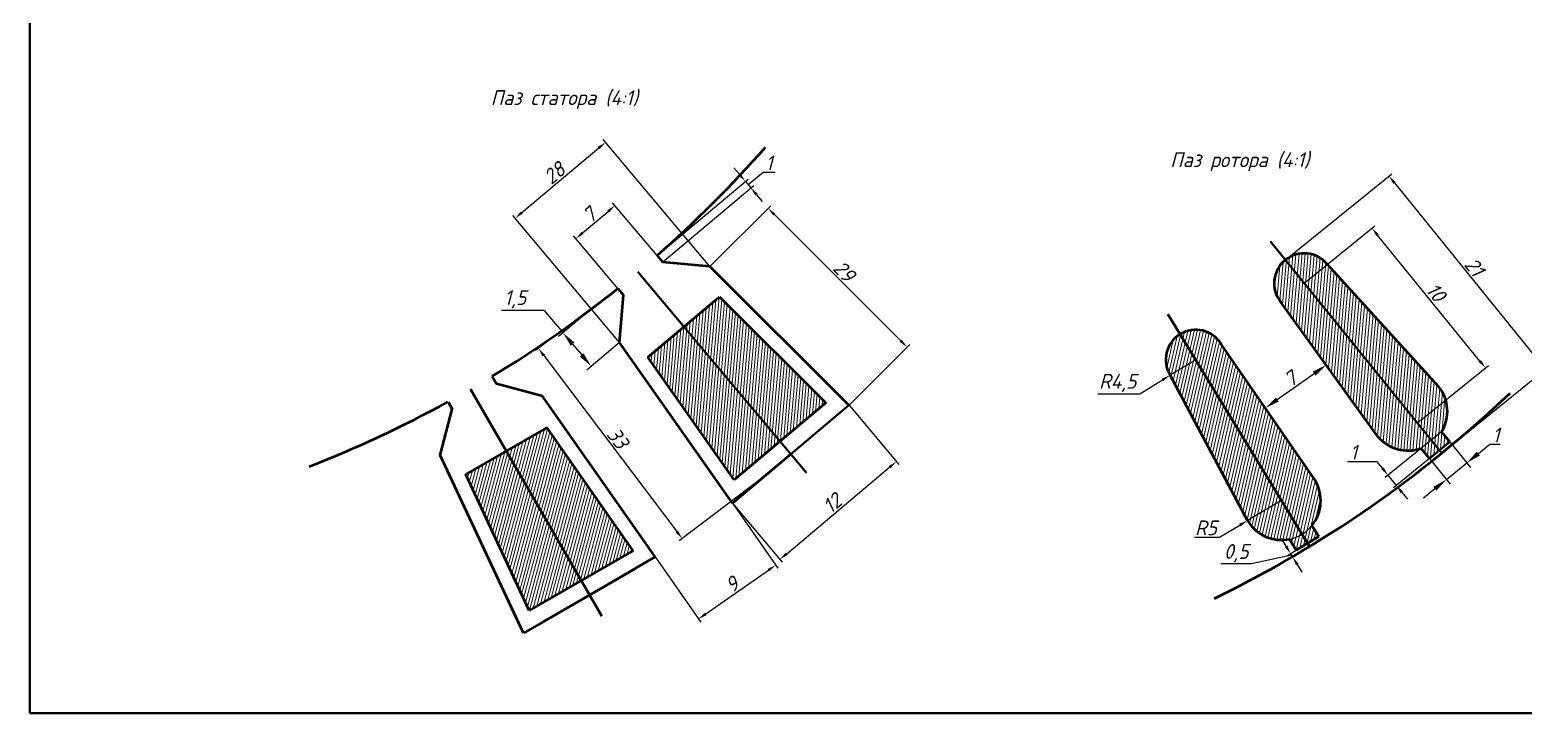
# Paper-space layout 'Лист1' of a CAD drawing. Header units: millimetres. Extents: x 20 to 836, y 1 to 589.
# Drawn here: x 20 to 525, y 5 to 236 of the extents above; entities that cross this region are included whole.
import ezdxf

# ---------------------------------------------------------------- set-up
doc = ezdxf.new("R2010")
doc.units = ezdxf.units.MM
doc.styles.add('GOST', font='isocp3.shx', dxfattribs={"oblique": 15})
doc.styles.add('ЕСКД', font='GOST Common.ttf', dxfattribs={"oblique": 15})
doc.dimstyles.new('GOST', dxfattribs={"dimscale": 0, "dimtxt": 3, "dimasz": 3, "dimexe": 1.25, "dimexo": 0, "dimtad": 1, "dimtoh": 1, "dimdec": 3, "dimdsep": 46, "dimtxsty": 'GOST', "dimcen": 5, "dimadec": 3, "dimazin": 2, "dimtfac": 1, "dimtdec": 4, "dimtmove": 1, "dimatfit": 3, "dimfxl": 1, "dimtolj": 1, "dimtzin": 0, "dimarcsym": 0})
doc.dimstyles.new('ЕСКД', dxfattribs={"dimtxt": 5, "dimasz": 5, "dimexe": 2, "dimexo": 0, "dimtad": 1, "dimtoh": 1, "dimdec": 0, "dimtxsty": 'ЕСКД', "dimcen": 5, "dimadec": 0, "dimazin": 0, "dimtfac": 1, "dimtdec": 0, "dimtmove": 0, "dimatfit": 3, "dimfxl": 1, "dimlwd": 30, "dimlwe": 30, "dimarcsym": 0})

# ---------------------------------------------------------------- blocks, each defined once
blk = doc.blocks.new('*D28')
at = {"color": 0, "lineweight": -2, "transparency": 16777216}
for p, q in [((231.79, 159.62), (216.74, 177.43)), ((206.65, 167.27), (215.26, 174.54)), ((218.6, 148.48), (203.55, 166.28))]:
    blk.add_line(p, q, dxfattribs=at)
at = {"color": 0, "transparency": 16777216}
for points in [[(214.94, 174.92), (215.58, 174.16), (217.55, 176.47)], [(206.33, 167.65), (206.97, 166.88), (204.36, 165.33)]]:
    blk.add_solid(points, dxfattribs=at)
at = {"layer": 'Defpoints', "color": 0, "transparency": 16777216}
for p in [(217.55, 176.47), (231.79, 159.62), (218.6, 148.48)]:
    blk.add_point(p, dxfattribs=at)
at = {"color": 0, "lineweight": 25, "transparency": 16777216, "insert": (208.94, 173.29), "char_height": 3, "attachment_point": 5, "rotation": 40.1929, "style": 'ЕСКД'}
blk.add_mtext('\\A1;{\\H1.6667x;7}', dxfattribs=at)
blk = doc.blocks.new('*D29')
at = {"color": 0, "lineweight": -2, "transparency": 16777216}
for p, q in [((257.28, 75.97), (272.61, 53.99)), ((231.19, 57.76), (246.53, 35.78)), ((248.27, 38.53), (269.44, 53.29))]:
    blk.add_line(p, q, dxfattribs=at)
at = {"color": 0, "transparency": 16777216}
for points in [[(269.15, 53.7), (269.72, 52.88), (271.9, 55.01)], [(247.99, 38.94), (248.56, 38.12), (245.81, 36.81)]]:
    blk.add_solid(points, dxfattribs=at)
at = {"layer": 'Defpoints', "color": 0, "transparency": 16777216}
for p in [(257.28, 75.97), (231.19, 57.76), (271.9, 55.01)]:
    blk.add_point(p, dxfattribs=at)
at = {"color": 0, "lineweight": 25, "transparency": 16777216, "insert": (257.07, 48.47), "char_height": 3, "attachment_point": 5, "rotation": 34.9078, "style": 'ЕСКД'}
blk.add_mtext('\\A1;{\\H1.6667x;9}', dxfattribs=at)
blk = doc.blocks.new('*D30')
at = {"color": 0, "lineweight": -2, "transparency": 16777216}
for p, q in [((259.7, 186.96), (257.77, 189.26)), ((262.56, 183.57), (267.58, 187.79)), ((267.58, 187.79), (271.67, 187.79)), ((231.81, 159.59), (262.59, 185.47)), ((233.66, 157.39), (264.44, 183.27)), ((261.63, 184.67), (263.48, 182.47)), ((261.63, 184.67), (263.48, 182.47)), ((265.41, 180.17), (267.34, 177.88))]:
    blk.add_line(p, q, dxfattribs=at)
at = {"color": 0, "transparency": 16777216}
for points in [[(260.08, 187.29), (259.32, 186.64), (261.63, 184.67)], [(265.79, 180.5), (265.03, 179.85), (263.48, 182.47)]]:
    blk.add_solid(points, dxfattribs=at)
at = {"layer": 'Defpoints', "color": 0, "transparency": 16777216}
for p in [(263.48, 182.47), (231.81, 159.59), (233.66, 157.39)]:
    blk.add_point(p, dxfattribs=at)
at = {"color": 0, "lineweight": 25, "transparency": 16777216, "insert": (269.62, 190.92), "char_height": 3, "attachment_point": 5, "style": 'ЕСКД'}
blk.add_mtext('\\A1;{\\H1.6667x;1}', dxfattribs=at)
blk = doc.blocks.new('*D31')
at = {"color": 0, "lineweight": -2, "transparency": 16777216}
for p, q in [((413.71, 124.41), (405.07, 119.16)), ((394.81, 112.92), (402.5, 117.6)), ((380.6, 112.92), (394.81, 112.92))]:
    blk.add_line(p, q, dxfattribs=at)
at = {"color": 0, "transparency": 16777216}
blk.add_solid([(402.24, 118.02), (402.76, 117.17), (405.07, 119.16)], dxfattribs=at)
at = {"layer": 'Defpoints', "color": 0, "transparency": 16777216}
for p in [(413.71, 124.41), (405.07, 119.16)]:
    blk.add_point(p, dxfattribs=at)
at = {"color": 0, "lineweight": 25, "transparency": 16777216, "insert": (387.39, 116.55), "char_height": 3, "attachment_point": 5, "style": 'ЕСКД'}
blk.add_mtext('\\A1;{\\H1.6667x;R4,5}', dxfattribs=at)
blk = doc.blocks.new('*D32')
at = {"color": 0, "lineweight": -2, "transparency": 16777216}
for p, q in [((442.65, 76.79), (431.21, 70.06)), ((421.73, 64.48), (428.62, 68.54)), ((413.26, 64.48), (421.73, 64.48))]:
    blk.add_line(p, q, dxfattribs=at)
blk.add_arc((442.65, 76.79), 13.28, 205.0651, 320.8401, dxfattribs=at)
at = {"color": 0, "transparency": 16777216}
blk.add_solid([(428.37, 68.97), (428.88, 68.11), (431.21, 70.06)], dxfattribs=at)
at = {"layer": 'Defpoints', "color": 0, "transparency": 16777216}
for p in [(442.65, 76.79), (431.21, 70.06)]:
    blk.add_point(p, dxfattribs=at)
at = {"color": 0, "lineweight": 25, "transparency": 16777216, "insert": (417.18, 67.61), "char_height": 3, "attachment_point": 5, "style": 'ЕСКД'}
blk.add_mtext('\\A1;{\\H1.6667x;R5}', dxfattribs=at)
blk = doc.blocks.new('*D33')
at = {"color": 0, "lineweight": -2, "transparency": 16777216}
for p, q in [((444, 158.16), (479.93, 187.26)), ((480.85, 184.14), (529.94, 123.53)), ((496.87, 92.88), (532.8, 121.98))]:
    blk.add_line(p, q, dxfattribs=at)
at = {"color": 0, "transparency": 16777216}
for points in [[(481.24, 184.45), (480.46, 183.82), (478.96, 186.47)], [(530.33, 123.84), (529.55, 123.21), (531.83, 121.19)]]:
    blk.add_solid(points, dxfattribs=at)
at = {"layer": 'Defpoints', "color": 0, "transparency": 16777216}
for p in [(444, 158.16), (531.83, 121.19), (496.87, 92.88)]:
    blk.add_point(p, dxfattribs=at)
at = {"color": 0, "lineweight": 25, "transparency": 16777216, "insert": (507.82, 155.8), "char_height": 3, "attachment_point": 5, "rotation": 309.0054, "style": 'ЕСКД'}
blk.add_mtext('\\A1;{\\H1.6667x;21}', dxfattribs=at)
blk = doc.blocks.new('*D34')
at = {"color": 0, "lineweight": -2, "transparency": 16777216}
for p, q in [((496.76, 100.07), (477.67, 84.61)), ((499.54, 96.63), (480.45, 81.18)), ((464.96, 90.06), (474.86, 90.06)), ((476.75, 87.73), (474.86, 90.06)), ((478.64, 85.39), (481.42, 81.96)), ((483.31, 79.63), (485.19, 77.3))]:
    blk.add_line(p, q, dxfattribs=at)
at = {"color": 0, "transparency": 16777216}
for points in [[(477.14, 88.04), (476.36, 87.41), (478.64, 85.39)], [(483.7, 79.95), (482.92, 79.32), (481.42, 81.96)]]:
    blk.add_solid(points, dxfattribs=at)
at = {"layer": 'Defpoints', "color": 0, "transparency": 16777216}
for p in [(496.76, 100.07), (499.54, 96.63), (481.42, 81.96)]:
    blk.add_point(p, dxfattribs=at)
at = {"color": 0, "lineweight": 25, "transparency": 16777216, "insert": (467.01, 93.18), "char_height": 3, "attachment_point": 5, "style": 'ЕСКД'}
blk.add_mtext('\\A1;{\\H1.6667x;1}', dxfattribs=at)
blk = doc.blocks.new('*D35')
at = {"color": 0, "lineweight": -2, "transparency": 16777216}
for p, q in [((444.21, 61.41), (442.64, 63.97)), ((451.45, 62.33), (444.71, 58.2)), ((452.09, 61.27), (445.35, 57.15)), ((446.09, 58.33), (432.58, 55.42)), ((445.77, 58.85), (446.42, 57.8)), ((445.77, 58.85), (446.42, 57.8)), ((432.58, 55.42), (422.24, 55.42)), ((447.98, 55.24), (449.55, 52.68))]:
    blk.add_line(p, q, dxfattribs=at)
at = {"color": 0, "transparency": 16777216}
for points in [[(444.63, 61.67), (443.78, 61.15), (445.77, 58.85)], [(448.41, 55.5), (447.56, 54.98), (446.42, 57.8)]]:
    blk.add_solid(points, dxfattribs=at)
at = {"layer": 'Defpoints', "color": 0, "transparency": 16777216}
for p in [(451.45, 62.33), (452.09, 61.27), (446.42, 57.8)]:
    blk.add_point(p, dxfattribs=at)
at = {"color": 0, "lineweight": 25, "transparency": 16777216, "insert": (427.41, 59.04), "char_height": 3, "attachment_point": 5, "style": 'ЕСКД'}
blk.add_mtext('\\A1;{\\H1.6667x;0,5}', dxfattribs=at)
blk = doc.blocks.new('*D45')
at = {"color": 0, "lineweight": -2, "transparency": 16777216}
for p, q in [((296.62, 109.05), (313.43, 89.05)), ((275.58, 58.86), (310.33, 88.08)), ((257.28, 75.97), (274.09, 55.97))]:
    blk.add_line(p, q, dxfattribs=at)
at = {"color": 0, "transparency": 16777216}
for points in [[(310.01, 88.46), (310.65, 87.7), (312.62, 90.01)], [(275.26, 59.24), (275.9, 58.48), (273.28, 56.93)]]:
    blk.add_solid(points, dxfattribs=at)
at = {"layer": 'Defpoints', "color": 0, "transparency": 16777216}
for p in [(296.62, 109.05), (312.62, 90.01), (257.28, 75.97)]:
    blk.add_point(p, dxfattribs=at)
at = {"color": 0, "lineweight": 25, "transparency": 16777216, "insert": (290.94, 75.86), "char_height": 3, "attachment_point": 5, "rotation": 40.0615, "style": 'ЕСКД'}
blk.add_mtext('\\A1;{\\H1.6667x;12}', dxfattribs=at)
blk = doc.blocks.new('*D47')
at = {"color": 0, "lineweight": -2, "transparency": 16777216}
for p, q in [((249.67, 155.92), (270.17, 176.45)), ((271.41, 173.44), (314.11, 130.81)), ((296.62, 109.05), (317.11, 129.57))]:
    blk.add_line(p, q, dxfattribs=at)
at = {"color": 0, "transparency": 16777216}
for points in [[(271.76, 173.8), (271.06, 173.09), (269.29, 175.56)], [(314.46, 131.16), (313.75, 130.45), (316.23, 128.69)]]:
    blk.add_solid(points, dxfattribs=at)
at = {"layer": 'Defpoints', "color": 0, "transparency": 16777216}
for p in [(249.67, 155.92), (316.23, 128.69), (296.62, 109.05)]:
    blk.add_point(p, dxfattribs=at)
at = {"color": 0, "lineweight": 25, "transparency": 16777216, "insert": (294.97, 154.34), "char_height": 3, "attachment_point": 5, "rotation": 315.0404, "style": 'ЕСКД'}
blk.add_mtext('\\A1;{\\H1.6667x;29}', dxfattribs=at)
blk = doc.blocks.new('*D48')
at = {"color": 0, "lineweight": -2, "transparency": 16777216}
for p, q in [((249.67, 155.92), (213.58, 198.85)), ((186.15, 174.15), (212.09, 195.96)), ((219.15, 130.25), (183.05, 173.18))]:
    blk.add_line(p, q, dxfattribs=at)
at = {"color": 0, "transparency": 16777216}
for points in [[(211.77, 196.34), (212.41, 195.58), (214.38, 197.89)], [(185.83, 174.53), (186.47, 173.77), (183.86, 172.22)]]:
    blk.add_solid(points, dxfattribs=at)
at = {"layer": 'Defpoints', "color": 0, "transparency": 16777216}
for p in [(214.38, 197.89), (249.67, 155.92), (219.15, 130.25)]:
    blk.add_point(p, dxfattribs=at)
at = {"color": 0, "lineweight": 25, "transparency": 16777216, "insert": (197.11, 187.45), "char_height": 3, "attachment_point": 5, "rotation": 40.0615, "style": 'ЕСКД'}
blk.add_mtext('\\A1;{\\H1.6667x;28}', dxfattribs=at)
blk = doc.blocks.new('*D49')
at = {"color": 0, "lineweight": -2, "transparency": 16777216}
for p, q in [((450.31, 150.25), (474.21, 169.65)), ((509.67, 123.98), (475.13, 166.54)), ((488.63, 103.04), (512.53, 122.44))]:
    blk.add_line(p, q, dxfattribs=at)
at = {"color": 0, "transparency": 16777216}
for points in [[(475.52, 166.85), (474.74, 166.22), (473.24, 168.87)], [(510.06, 124.3), (509.28, 123.67), (511.56, 121.65)]]:
    blk.add_solid(points, dxfattribs=at)
at = {"layer": 'Defpoints', "color": 0, "transparency": 16777216}
for p in [(473.24, 168.87), (450.31, 150.25), (488.63, 103.04)]:
    blk.add_point(p, dxfattribs=at)
at = {"color": 0, "lineweight": 25, "transparency": 16777216, "insert": (494.83, 147.23), "char_height": 3, "attachment_point": 5, "rotation": 309.0634, "style": 'ЕСКД'}
blk.add_mtext('\\A1;{\\H1.6667x;10}', dxfattribs=at)
blk = doc.blocks.new('*D50')
at = {"color": 0, "lineweight": -2, "transparency": 16777216}
for p, q in [((218.56, 148.52), (190.73, 127.5)), ((193.53, 125.86), (238.47, 66.36)), ((267.11, 84.24), (239.28, 63.21))]:
    blk.add_line(p, q, dxfattribs=at)
at = {"color": 0, "transparency": 16777216}
for points in [[(193.93, 126.16), (193.13, 125.55), (191.72, 128.25)], [(238.87, 66.66), (238.07, 66.06), (240.27, 63.97)]]:
    blk.add_solid(points, dxfattribs=at)
at = {"layer": 'Defpoints', "color": 0, "transparency": 16777216}
for p in [(218.56, 148.52), (267.11, 84.24), (240.27, 63.97)]:
    blk.add_point(p, dxfattribs=at)
at = {"color": 0, "lineweight": 25, "transparency": 16777216, "insert": (218.49, 97.99), "char_height": 3, "attachment_point": 5, "rotation": 307.0618, "style": 'ЕСКД'}
blk.add_mtext('\\A1;{\\H1.6667x;33}', dxfattribs=at)
blk = doc.blocks.new('*D53')
at = {"color": 0, "linetype": 'Continuous', "lineweight": 30, "transparency": 16777216}
for p, q in [((209.64, 141.56), (198.52, 132.21)), ((179.23, 141.2), (193.57, 141.2)), ((193.57, 141.2), (200.05, 133.49)), ((203.27, 129.67), (206.34, 126.02)), ((219.15, 130.25), (208.03, 120.9))]:
    blk.add_line(p, q, dxfattribs=at)
at = {"color": 0, "transparency": 16777216}
for points in [[(203.91, 130.2), (202.63, 129.13), (200.05, 133.49)], [(206.98, 126.55), (205.7, 125.48), (209.56, 122.19)]]:
    blk.add_solid(points, dxfattribs=at)
at = {"layer": 'Defpoints', "color": 0, "transparency": 16777216}
for p in [(209.64, 141.56), (219.15, 130.25), (209.56, 122.19)]:
    blk.add_point(p, dxfattribs=at)
at = {"color": 0, "transparency": 16777216, "insert": (183.9, 144.83), "char_height": 5, "attachment_point": 5, "style": 'ЕСКД'}
blk.add_mtext('1,5', dxfattribs=at)
blk = doc.blocks.new('*D54')
at = {"color": 0, "linetype": 'Continuous', "lineweight": 30, "transparency": 16777216}
for p, q in [((458.79, 121.25), (456.65, 124.27)), ((441.27, 110.95), (453.72, 119.75)), ((438.17, 106.67), (436.03, 109.7))]:
    blk.add_line(p, q, dxfattribs=at)
at = {"color": 0, "transparency": 16777216}
for points in [[(453.24, 120.43), (454.2, 119.07), (457.8, 122.64)], [(440.79, 111.63), (441.75, 110.27), (437.19, 108.07)]]:
    blk.add_solid(points, dxfattribs=at)
at = {"layer": 'Defpoints', "color": 0, "transparency": 16777216}
for p in [(457.8, 122.64), (458.79, 121.25), (438.17, 106.67)]:
    blk.add_point(p, dxfattribs=at)
at = {"color": 0, "transparency": 16777216, "insert": (445.69, 117.9), "char_height": 5, "attachment_point": 5, "rotation": 35.2606, "style": 'ЕСКД'}
blk.add_mtext('7', dxfattribs=at)
blk = doc.blocks.new('*D55')
at = {"color": 0, "linetype": 'Continuous', "lineweight": 30, "transparency": 16777216}
for p, q in [((499.54, 96.63), (506.53, 88)), ((492.63, 91.05), (499.63, 82.41)), ((509.16, 92.7), (513.04, 95.84)), ((513.04, 95.84), (516.51, 95.84)), ((498.37, 83.96), (505.27, 89.55)), ((494.49, 80.82), (490.6, 77.67))]:
    blk.add_line(p, q, dxfattribs=at)
at = {"color": 0, "transparency": 16777216}
for points in [[(508.63, 93.35), (509.68, 92.05), (505.27, 89.55)], [(493.96, 81.46), (495.01, 80.17), (498.37, 83.96)]]:
    blk.add_solid(points, dxfattribs=at)
at = {"layer": 'Defpoints', "color": 0, "transparency": 16777216}
for p in [(499.54, 96.63), (492.63, 91.05), (505.27, 89.55)]:
    blk.add_point(p, dxfattribs=at)
at = {"color": 0, "transparency": 16777216, "insert": (515.09, 98.97), "char_height": 5, "attachment_point": 5, "style": 'ЕСКД'}
blk.add_mtext('1', dxfattribs=at)

psp = doc.layouts.new('Лист1')

# ---------------------------------------------------------------- hatches: boundary and pattern name
at = {"lineweight": 20, "transparency": 33554687}
h = psp.add_hatch(dxfattribs=at)
h.set_pattern_fill('ANSI31', scale=0.323018, angle=40)
h.set_pattern_definition([(85, (-16.9938, -19.3647), (-1.0216792, 0.0893854), [])])
h.paths.add_polyline_path([(458.1582, 156.6232, 0.41170074), (444.0025, 158.1568), (496.0938, 93.8418), (499.5352, 96.6349), (496.7564, 100.0666, 0.31748755), (495.7321, 115.3488)])
h.paths.add_polyline_path([(444.0025, 158.1568, 0.41673086), (442.4556, 143.879), (475.115, 98.616, 0.31755001), (489.8622, 94.47), (492.6403, 91.039), (496.0938, 93.8418)])
h = psp.add_hatch(dxfattribs=at)
h.set_pattern_fill('ANSI31', scale=0.31367, angle=40)
h.set_pattern_definition([(85, (1.6951, -15.7769), (-0.9921138, 0.0867987), [])])
h.paths.add_polyline_path([(252.9194, 145.6429), (240.8636, 135.5019), (273.3183, 96.8292), (288.7841, 109.8288)])
h.paths.add_polyline_path([(240.8636, 135.5019), (228.721, 125.288), (257.8443, 83.8227), (273.3183, 96.8292)])
h = psp.add_hatch(dxfattribs=at)
h.set_pattern_fill('ANSI31', scale=0.323018, angle=32)
h.set_pattern_definition([(77, (-16.9938, -19.3647), (-0.9992963, 0.2307057), [])])
h.paths.add_polyline_path([(422.3465, 129.6607, 0.41421356), (408.4535, 133.0481), (451.4482, 62.3273), (455.239, 64.6319), (452.9494, 68.4076, 0.31748755), (453.9993, 83.6881)])
h.paths.add_polyline_path([(408.4535, 133.0481, 0.41421356), (405.0661, 119.155), (431.3105, 69.8944, 0.31755001), (445.3623, 63.7938), (447.6513, 60.019), (451.4482, 62.3273)])
h = psp.add_hatch(dxfattribs=at)
h.set_pattern_fill('ANSI31', scale=0.31367, angle=30)
h.set_pattern_definition([(75, (1.6951, -15.7769), (-0.961969, 0.2577588), [])])
h.paths.add_polyline_path([(194.5539, 101.3948), (180.8849, 93.5045), (206.1246, 49.7798), (223.601, 59.8593)])
h.paths.add_polyline_path([(180.8849, 93.5045), (167.168, 85.5865), (188.5892, 39.6662), (206.1246, 49.7798)])

# ---------------------------------------------------------------- linework, layer by layer
at = {"lineweight": 50, "transparency": 33554687}
for p, q in [((20, 589), (20, 5)), ((438.9376, 164.4102), (496.8716, 92.8815)), ((225.2664, 154.0873), (282.2388, 86.1996)), ((404.33, 139.8306), (452.0902, 61.2714)), ((168.7553, 114.5177), (213.0906, 37.712)), ((276.948, 92.5041), (296.6156, 109.0479)), ((499.5352, 96.6349), (492.6403, 91.039)), ((20, 5), (836.0071, 5))]:
    psp.add_line(p, q, dxfattribs=at)
at = {"lineweight": 70, "transparency": 33554687}
for p, q in [((231.8132, 159.5926), (233.6614, 157.3949)), ((249.6739, 155.9234), (233.6614, 157.3949)), ((495.7321, 115.3488), (458.1582, 156.6232)), ((296.6156, 109.0479), (249.6739, 155.9234)), ((218.596, 148.4779), (220.4442, 146.2802)), ((219.1472, 130.2526), (220.4442, 146.2802)), ((228.721, 125.288), (252.9194, 145.6429)), ((252.9194, 145.6429), (288.7841, 109.8288)), ((475.115, 98.616), (442.4556, 143.879)), ((257.2757, 75.9659), (219.1472, 130.2526)), ((453.9993, 83.6881), (422.3465, 129.6607)), ((257.8443, 83.8227), (228.721, 125.288)), ((176.1592, 118.8015), (177.5973, 116.316)), ((193.1104, 112.084), (177.5973, 116.316)), ((431.3105, 69.8944), (405.0661, 119.155)), ((231.1909, 57.7635), (193.1104, 112.084)), ((158.5867, 92.1093), (162.6496, 107.6675)), ((161.2115, 110.153), (162.6496, 107.6675)), ((288.7841, 109.8288), (257.8443, 83.8227)), ((499.5352, 96.6349), (496.7571, 100.0658)), ((186.7002, 32.0221), (158.5867, 92.1093)), ((276.948, 92.5041), (257.2757, 75.9659)), ((492.6403, 91.039), (489.8622, 94.47)), ((455.239, 64.6319), (452.9499, 68.4068)), ((447.6513, 60.019), (445.3623, 63.7938)), ((455.239, 64.6319), (447.6513, 60.019)), ((208.9473, 44.8897), (231.1909, 57.7635)), ((224.5262, 53.9063), (193.3663, 35.8768)), ((208.9473, 44.8897), (224.5262, 53.9063)), ((208.9473, 44.8897), (186.7002, 32.0221))]:
    psp.add_line(p, q, dxfattribs=at)
at = {"transparency": 33554687}
for p, q in [((496.8716, 92.8815), (496.0938, 93.8418)), ((452.0902, 61.2714), (451.4482, 62.3273))]:
    psp.add_line(p, q, dxfattribs=at)
at = {"lineweight": 70, "transparency": 33554687}
psp.add_lwpolyline([(188.5892, 39.6662), (167.168, 85.5865), (194.5539, 101.3948), (223.601, 59.8593)], close=True, dxfattribs=at)
for centre, radius, start, end in [((-29.4806, 457.3461), 396.1063, 311.268603, 318.762851), ((450.3069, 150.2511), 10.1117, 39.062602, 219.062602), ((-29.4806, 457.3461), 396.1063, 301.275469, 308.770559), ((413.7063, 124.4079), 10.1117, 31.297548, 211.297548), ((243.4188, 404.4168), 401.6124, 296.083566, 313.507511), ((485.4236, 106.9824), 13.2764, 328.605162, 39.062602), ((-29.36, 457.3269), 395.9896, 291.26598, 298.763365), ((485.4236, 106.9824), 13.2764, 219.062602, 289.531586), ((442.6549, 76.7912), 13.2764, 320.840109, 31.297548), ((442.6549, 76.7912), 13.2764, 211.297548, 281.766532)]:
    psp.add_arc(centre, radius, start, end, dxfattribs=at)

# ---------------------------------------------------------------- texts
at = {"transparency": 33554687, "char_height": 5, "attachment_point": 5, "style": 'ЕСКД'}
for s, insert in [('\\pxqc;Паз статора (4:1)', (200.4919, 212.2908)), ('\\pxqc;Паз ротора (4:1)', (428.6073, 191.3032))]:
    psp.add_mtext_dynamic_manual_height_columns(s, width=120, gutter_width=12.5, heights=[0], dxfattribs=dict(at, insert=insert))

# ---------------------------------------------------------------- dimensions: what is measured, and where the dimension line sits
at = {"lineweight": 25, "transparency": 33554687}
for p1, p2, distance, text, picture, middle in [((219.1472, 130.2526), (249.6739, 155.9234), 54.832, '{\\H1.6667x;28}', '*D48', (197.1089, 187.4457)), ((231.8132, 159.5926), (233.6614, 157.3949), 38.9597, '{\\H1.6667x;1}', '*D30', (268.203, 190.9174)), ((444.0025, 158.1568), (496.8716, 92.8815), 44.984, '{\\H1.6667x;21}', '*D33', (507.8219, 155.7987)), ((218.596, 148.4779), (231.7871, 159.6224), 22.0603, '{\\H1.6667x;7}', '*D28', (208.9379, 173.2886)), ((249.6739, 155.9234), (296.6156, 109.0479), 27.7563, '{\\H1.6667x;29}', '*D47', (294.9657, 154.3374)), ((488.6255, 103.0385), (450.3069, 150.2511), -29.5385, '{\\H1.6667x;10}', '*D49', (494.8278, 147.2287)), ((218.5624, 148.5179), (267.1118, 84.235), -33.6316, '{\\H1.6667x;33}', '*D50', (218.4933, 97.9909)), ((257.2757, 75.9659), (296.6156, 109.0479), -24.8726, '{\\H1.6667x;12}', '*D45', (290.9425, 75.8623)), ((231.1909, 57.7635), (257.2757, 75.9659), -25.5516, '{\\H1.6667x;9}', '*D29', (257.0671, 48.4733))]:
    dim = psp.add_aligned_dim(p1=p1, p2=p2, distance=distance, text=text, dimstyle='GOST', override={"dimscale": 1, "dimtxsty": 'ЕСКД'}, dxfattribs=at)
    dim.commit()
    dim.dimension.update_dxf_attribs({"geometry": picture, "text_midpoint": middle})
at = {"transparency": 33554687}
dim = psp.add_linear_dim(base=(209.5577, 122.1885), p1=(209.6396, 141.5586), p2=(219.1472, 130.2526), angle=310.06145, text='1,5', dimstyle='ЕСКД', override={"dimtmove": 1}, dxfattribs=at)
dim.commit()
dim.dimension.update_dxf_attribs({"geometry": '*D53', "text_midpoint": (192.3221, 141.2023), "dimtype": 161})
at = {"lineweight": 25, "transparency": 33554687}
for center, mpoint, text, picture, middle in [((413.7063, 124.4079), (405.0661, 119.155), '{\\H1.6667x;R4,5}', '*D31', (387.3922, 116.5462)), ((442.6549, 76.7912), (431.2108, 70.061), '{\\H1.6667x;R5}', '*D32', (417.1839, 67.6098))]:
    dim = psp.add_radius_dim(center=center, mpoint=mpoint, text=text, dimstyle='GOST', override={"dimscale": 1, "dimtxsty": 'ЕСКД'}, dxfattribs=at)
    dim.commit()
    dim.dimension.update_dxf_attribs({"geometry": picture, "text_midpoint": middle})
at = {"transparency": 33554687}
dim = psp.add_aligned_dim(p1=(438.1729, 106.6744), p2=(458.7853, 121.2475), distance=1.7035, text='7', dimstyle='ЕСКД', dxfattribs=at)
dim.commit()
dim.dimension.update_dxf_attribs({"geometry": '*D54', "text_midpoint": (445.6916, 117.9036)})
dim = psp.add_linear_dim(base=(505.2719, 89.5512), p1=(492.6344, 91.0463), p2=(499.5352, 96.6349), angle=39.002133, text='1', dimstyle='ЕСКД', dxfattribs=at)
dim.commit()
dim.dimension.update_dxf_attribs({"geometry": '*D55', "text_midpoint": (515.088, 95.8447), "dimtype": 161})
at = {"lineweight": 25, "transparency": 33554687}
for base, p1, p2, angle, text, picture, middle in [((481.4184, 81.963), (496.7563, 100.0663), (499.5352, 96.6349), 309.002133, '{\\H1.6667x;1}', '*D34', (467.2867, 89.7105)), ((446.4165, 57.7996), (451.4452, 62.3255), (452.0902, 61.2714), 301.462534, '{\\H1.6667x;0,5}', '*D35', (431.9594, 55.4167))]:
    dim = psp.add_linear_dim(base=base, p1=p1, p2=p2, angle=angle, text=text, dimstyle='GOST', override={"dimscale": 1, "dimtxsty": 'ЕСКД'}, dxfattribs=at)
    dim.commit()
    dim.dimension.update_dxf_attribs({"geometry": picture, "text_midpoint": middle, "dimtype": 161})

doc.saveas('drawing.dxf')
